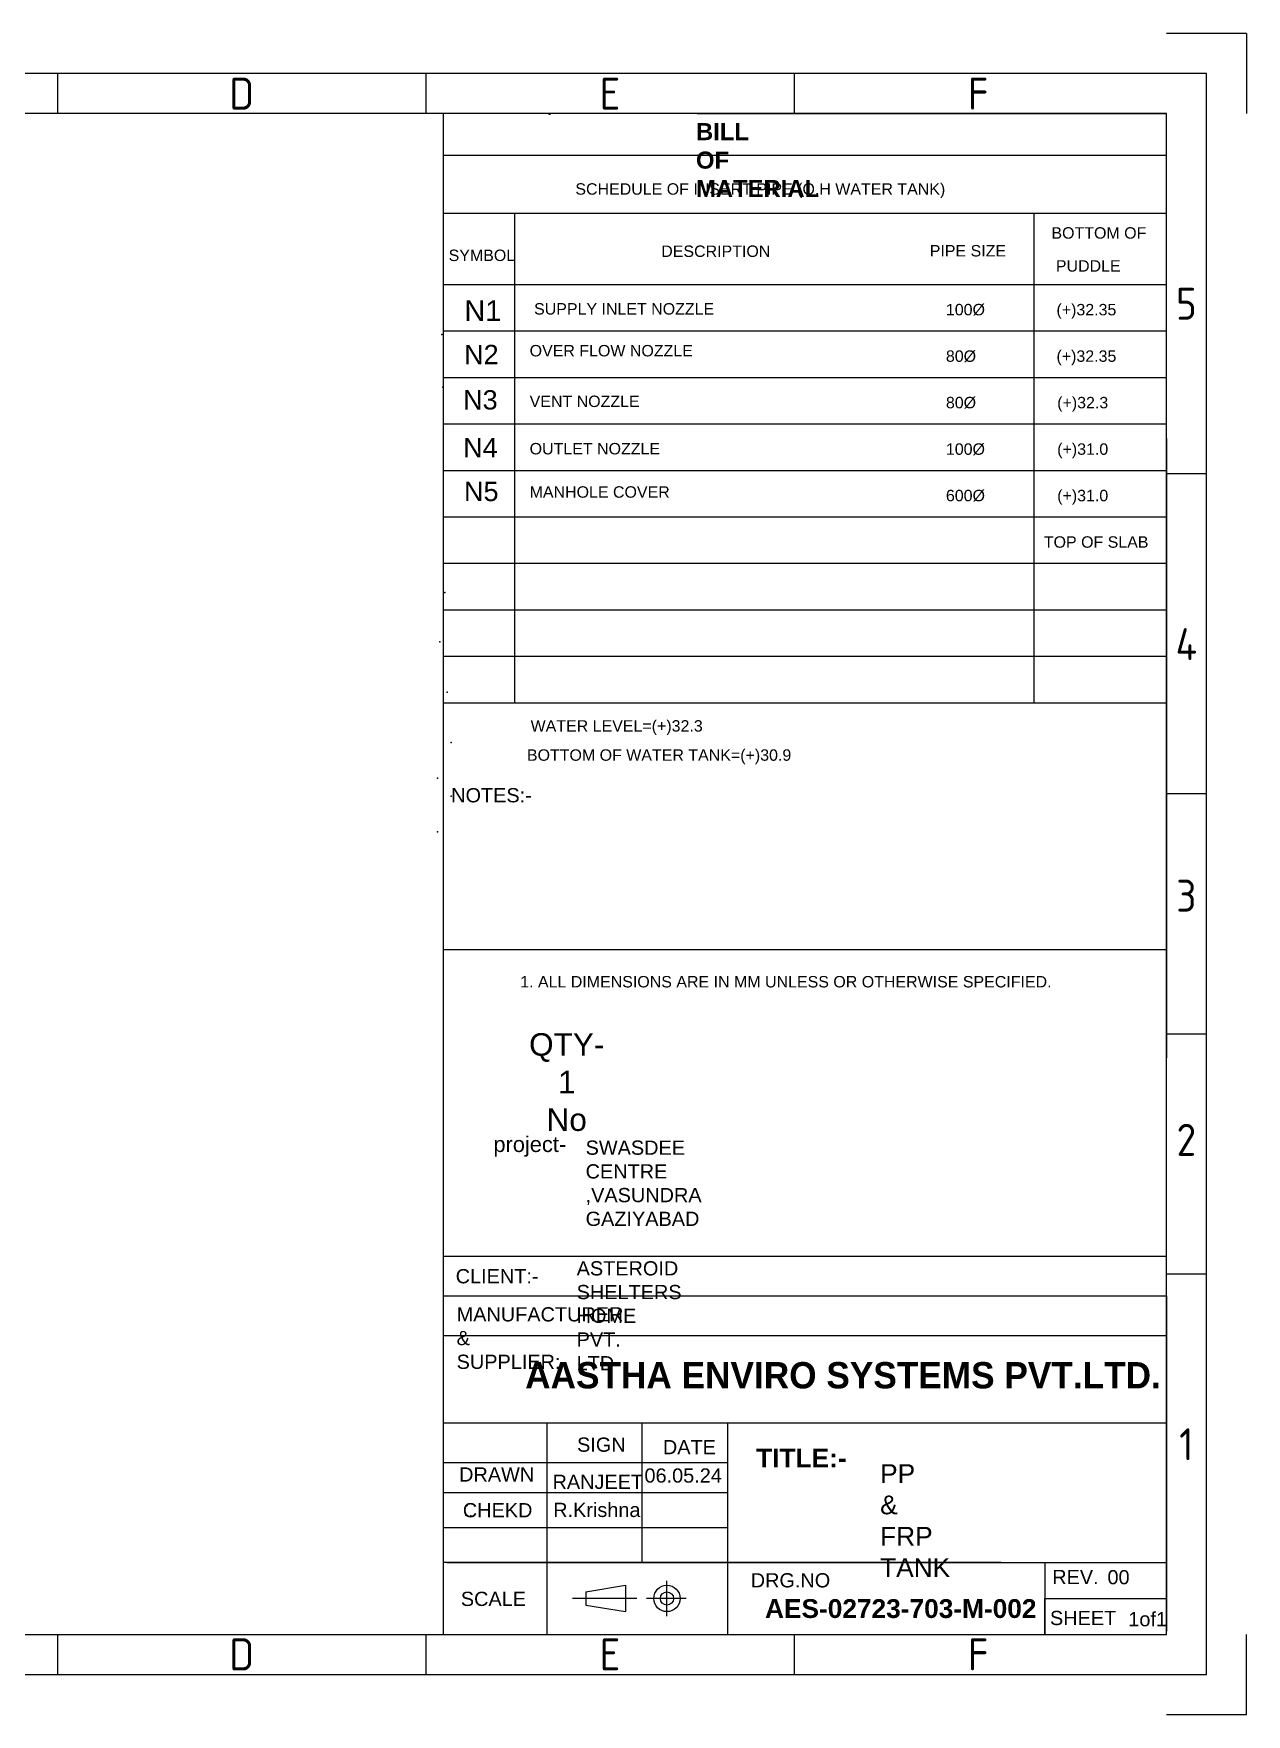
# Model space of a CAD drawing. Header units: millimetres. Extents: x 28040 to 97772, y -4599999986130 to 21571.
# Drawn here: x 53305 to 61072, y 10759 to 21524 of the extents above; entities that cross this region are included whole.
import ezdxf
from ezdxf.enums import TextEntityAlignment as Align

# ---------------------------------------------------------------- set-up
doc = ezdxf.new("R2010")
doc.units = ezdxf.units.MM
doc.header["$LTSCALE"] = 200
doc.header["$MEASUREMENT"] = 0
doc.layers.add('TEXT', color=5, linetype='Continuous')
doc.styles.add('BAUHAUS', font='')
doc.styles.add('ISOCP', font='isocp.shx')
doc.styles.add('ROMANS', font='romans.shx', dxfattribs={"width": 0.85, "height": 75})
doc.styles.get("Standard").update_dxf_attribs({"font": 'arial.ttf'})
doc.styles.get('BAUHAUS').set_extended_font_data('Bauhaus Md BT', bold=True)

msp = doc.modelspace()

# ---------------------------------------------------------------- linework, layer by layer
at = {"color": 0}
for p, q in [((61071.7, 21523.6), (60559.1, 21523.6)), ((61071.7, 21523.6), (61071.7, 21011)), ((60815.4, 21267.3), (45930.4, 21267.3)), ((53459.3, 21011), (53459.3, 21267.3)), ((55817.3, 21267.3), (55817.3, 21011)), ((58175.4, 21267.3), (58175.4, 21011)), ((60815.4, 11014.9), (60815.4, 21267.3)), ((60559.1, 21011), (46186.7, 21011)), ((55928.2, 21011), (55928.2, 11271.3)), ((60559.1, 11271.3), (60559.1, 21011)), ((55928.2, 20744.9), (60559.1, 20744.9)), ((55928.2, 20374.7), (60559.1, 20374.7)), ((56384.1, 20374.7), (56384.1, 17238)), ((59709.6, 20374.7), (59709.6, 17238)), ((55928.2, 19917.1), (60559.1, 19917.1)), ((55928.2, 19619.4), (60559.1, 19619.4)), ((55928.2, 19321.7), (60559.1, 19321.7)), ((55928.2, 19024.1), (60559.1, 19024.1)), ((60559.1, 18931.4), (60559.1, 14963.9)), ((55928.2, 18726.4), (60559.1, 18726.4)), ((60815.4, 18704.2), (60559.1, 18704.2)), ((60815.4, 13578), (60815.4, 18704.2)), ((55928.2, 18428.7), (60559.1, 18428.7)), ((55928.2, 18131.1), (60559.1, 18131.1)), ((55928.2, 17833.4), (60559.1, 17833.4)), ((55928.2, 17535.7), (60559.1, 17535.7)), ((55928.2, 17238), (60559.1, 17238)), ((60815.4, 16653.6), (60559.1, 16653.6)), ((60815.4, 15115.9), (60559.1, 15115.9)), ((55928.2, 13692.8), (60559.1, 13692.8)), ((60815.4, 13578), (60559.1, 13578)), ((55928.2, 13438.7), (60266.9, 13438.7)), ((56242.8, 13438.7), (60559.1, 13438.7)), ((60559.1, 13438.7), (60559.1, 11290.7)), ((55928.2, 13184.6), (60559.1, 13184.6)), ((55928.2, 12626.4), (60266.9, 12626.4)), ((56242.8, 12626.4), (60559.1, 12626.4)), ((56590.9, 12626.4), (56590.9, 11731.8)), ((57201.1, 12626.4), (57201.1, 11731.8)), ((57747.9, 12626.4), (57747.9, 11731.8)), ((55928.2, 12372.3), (57747.9, 12372.3)), ((56590.9, 12372.3), (56590.9, 11731.8)), ((55928.2, 12179.1), (57747.9, 12179.1)), ((55928.2, 11955.5), (57747.9, 11955.5)), ((59500.8, 11731.8), (55928.2, 11731.8)), ((55950.6, 11731.8), (60559.1, 11731.8)), ((56590.9, 11731.8), (56590.9, 11271.3)), ((57747.9, 11731.8), (57747.9, 11271.3)), ((59500.8, 11731.8), (60559.1, 11731.8)), ((59780.4, 11731.8), (59780.4, 11271.3)), ((60559.1, 11731.8), (60559.1, 11424.8)), ((56841.3, 11543.5), (57094.9, 11585.8)), ((56841.3, 11543.5), (56841.3, 11459)), ((57094.9, 11585.8), (57094.9, 11416.7)), ((56841.3, 11459), (57094.9, 11416.7)), ((57360.3, 11501.3), (57361.8, 11501.3)), ((57361.1, 11500.5), (57361.1, 11502)), ((46186.7, 11271.3), (60559.1, 11271.3)), ((53459.3, 11014.9), (53459.3, 11271.3)), ((55817.3, 11271.3), (55817.3, 11014.9)), ((55982.4, 11271.3), (60559.1, 11271.3)), ((56242.8, 11271.3), (60559.1, 11271.3)), ((58175.4, 11271.3), (58175.4, 11014.9)), ((59153.5, 11273.2), (59153.5, 11271.3)), ((59883.9, 11273.2), (59883.9, 11271.3)), ((61071.7, 10758.6), (61071.7, 11271.3)), ((45930.4, 11014.9), (60815.4, 11014.9)), ((60559.1, 10758.6), (61071.7, 10758.6))]:
    msp.add_line(p, q, dxfattribs=at)
at = {"color": 0, "ltscale": 150}
msp.add_line((57555, 21011), (60559.1, 21011), dxfattribs=at)
msp.add_line((55928.2, 15658), (60559.1, 15658))
at = {"color": 0, "ltscale": 300}
for p, q in [((57361.1, 11387.4), (57361.1, 11614.2)), ((57167.9, 11501.3), (56756.9, 11501.3)), ((57485.1, 11501.3), (57229.4, 11501.3))]:
    msp.add_line(p, q, dxfattribs=at)
at = {"color": 0}
for points in [[(60559.1, 12288.1), (60559.1, 12050.2)], [(60559.1, 12082.7), (60559.1, 11829.1)]]:
    msp.add_lwpolyline(points, dxfattribs=at)
msp.add_circle((57361.1, 11501.3), 84.5, dxfattribs=at)
at = {"color": 0, "ltscale": 250}
msp.add_circle((57361.1, 11500.5), 42.3, dxfattribs=at)
for p in [(55919.3, 19595.6), (55926, 19259.9), (55939.4, 17943.5), (55905.8, 17628), (55952.8, 17305.7), (55979.7, 16983.5), (55892.4, 16755.2), (55979.7, 16640.5), (55892.4, 16412.2), (56082.5, 12097), (56073.7, 12033.6), (56105.6, 12029.7)]:
    msp.add_point(p)
at = {"layer": 'TEXT', "color": 0}
for p, q in [((59780.4, 11271.3), (59780.4, 11501.5)), ((59780.4, 11501.5), (60559.1, 11501.5))]:
    msp.add_line(p, q, dxfattribs=at)

# ---------------------------------------------------------------- texts
at = {"color": 0, "style": 'ISOCP'}
for s, p in [('D', (54638.3, 21139.2)), ('E', (56996.4, 21139.2)), ('F', (59354.4, 21139.2)), ('5', (60687.2, 19793.5)), ('4', (60687.2, 17613.5)), ('3', (60687.2, 16002.5)), ('2', (60687.2, 14438.5)), ('1', (60687.2, 12488.7)), ('D', (54638.3, 11143.1)), ('E', (56996.4, 11143.1)), ('F', (59354.4, 11143.1))]:
    msp.add_text(s, height=205, dxfattribs=at).set_placement(p, align=Align.MIDDLE)
at = {"color": 0}
for s, p in [('SCHEDULE OF INSERT PIPE (O.H WATER TANK)', (56774.7, 20492, 0)), ('BOTTOM OF', (59823.3, 20210.4, 482.8)), ('SYMBOL', (55962.9, 20067.1, 0)), ('DESCRIPTION ', (57324.5, 20093.3, 0)), (' PIPE SIZE', (59015.7, 20096.2, 0)), (' PUDDLE', (59823.3, 19999.1, 482.8)), (' SUPPLY INLET NOZZLE ', (56481.8, 19724.2)), ('100%%C', (59147.5, 19719.2)), ('(+)32.35', (59855.4, 19719.2, 0)), ('OVER FLOW NOZZLE', (56481.8, 19456.2)), ('80%%C', (59147.5, 19421.5)), ('(+)32.35', (59855.4, 19421.5, 0)), ('VENT NOZZLE ', (56481.8, 19132)), ('80%%C', (59147.5, 19123.8)), ('(+)32.3', (59860.2, 19123.8, 0)), ('OUTLET NOZZLE', (56481.8, 18828.6)), ('100%%C', (59147.5, 18826.1)), ('(+)31.0', (59860.2, 18826.1, 0)), ('MANHOLE COVER ', (56481.5, 18551.2, 0)), ('600%%C', (59147.5, 18528.5)), ('(+)31.0', (59860.2, 18528.5, 0)), ('TOP OF SLAB', (59774.5, 18230.8, 0)), ('1. ALL DIMENSIONS ARE IN MM UNLESS OR OTHERWISE SPECIFIED.', (56421.3, 15414.6))]:
    msp.add_text(s, height=73.19, dxfattribs=at).set_placement(p)
for s, p in [('WATER LEVEL=(+)32.3', (57039, 17080.7, 0)), ('BOTTOM OF WATER TANK=(+)30.9', (57310.8, 16893.9, 0))]:
    msp.add_text(s, height=73.19, dxfattribs=at).set_placement(p, align=Align.MIDDLE)
at = {"color": 0, "ltscale": 150, "insert": (56604.5, 21011), "char_height": 5.696, "width": 3954.568, "attachment_point": 1, "style": 'ROMANS'}
msp.add_mtext('\\pt3450;ED ', dxfattribs=at)
at = {"color": 0}
for s, insert, char_height, width, attachment_point in [('{\\fArial|b1|i0|c0|p34;BILL OF MATERIAL}', (57547, 20950.5), 109.359, 0.921, 1), ('{\\fArial|b0|i0|c0|p34;NOTES:-}', (55979.4, 16691.2), 91.132, 0.921, 1), ('QTY- 1 No', (56719.2, 15121.6), 144.46, 0.921, 2), ('SWASDEE CENTRE ,VASUNDRA GAZIYABAD', (56840.2, 14434), 91.132, 0.921, 1), ('{\\fArial|b0|i0|c0|p34;CLIENT:-}', (56008.3, 13610.6), 91.132, 0.921, 1), ('ASTEROID SHELTERS HOME PVT. LTD', (56782.8, 13661.1), 91.132, 0.921, 1), ('MANUFACTURER & SUPPLIER:-', (56014.3, 13366.4), 91.132, 0.921, 1), ('{\\fArial|b0|i0|c0|p34;SIGN}', (56785.4, 12531.9), 91.132, 0.921, 1), ('{\\fArial|b0|i0|c0|p34;DATE}', (57335.3, 12516), 91.132, 0.921, 1), ('{\\fArial|b1|i0|c0|p34;TITLE:-}', (57932.4, 12460.7), 120.381, 0.921, 1), ('{\\fArial|b0|i0|c0|p34;DRAWN}', (56030.2, 12340.8), 91.132, 0.921, 1), ('RANJEET', (56628.4, 12293.8), 91.13, 491.098, 1), ('06.05.24', (57217.2, 12334.1), 91.13, 0.921, 1), ('PP & FRP  TANK', (58726.3, 12361.2), 120.381, 0.921, 1), ('{\\fArial|b0|i0|c0|p34;CHEKD}', (56053.9, 12112), 91.132, 0.921, 1), ('{\\fArial|b0|i0|c0|p34;R.Krishna}', (56632.7, 12113.9), 91.132, 0.921, 1), ('{\\fArial|b0|i0|c0|p34;DRG.NO}', (57897.6, 11663), 91.132, 0.921, 1), ('{\\fArial|b0|i0|c0|p34;REV.}', (59828.4, 11684.3), 91.132, 0.921, 1), ('  00', (60182.2, 11683), 91.13, 0.921, 1), ('{\\fArial|b0|i0|c0|p34;SCALE}', (56041.1, 11544.1), 91.132, 0.921, 1), ('{\\fArial|b1|i0|c0|p34;AES-02723-703-M-002}', (57989.1, 11496.6), 120.381, 0.921, 1), ('{\\fArial|b0|i0|c0|p34;SHEET\\Fromans|c0; }', (59813.8, 11421.7), 91.132, 0.921, 1), ('{\\fArial|b0|i0|c0|p34;1of1 }', (60315.6, 11414.1), 91.132, 0.921, 1)]:
    msp.add_mtext(s, dxfattribs=dict(at, insert=insert, char_height=char_height, width=width, attachment_point=attachment_point))
at = {"color": 0, "insert": (56064, 19815.6), "char_height": 132.37, "attachment_point": 1}
msp.add_mtext_dynamic_manual_height_columns('N1', width=800.742, gutter_width=661.9, heights=[0], dxfattribs=at)
at = {"linetype": 'Continuous', "char_height": 123.91, "attachment_point": 1}
for s, insert in [('N2', (56062, 19530.3)), ('N3', (56055.6, 19240)), ('N4', (56055.7, 18933.7)), ('N5', (56061.4, 18653.3))]:
    msp.add_mtext_dynamic_manual_height_columns(s, width=749.569, gutter_width=619.6, heights=[0], dxfattribs=dict(at, insert=insert))
at = {"insert": (56249.8, 14460.5), "char_height": 100, "attachment_point": 1}
msp.add_mtext_dynamic_manual_height_columns('project-', width=32.114, gutter_width=500, heights=[0], dxfattribs=at)
at = {"color": 0, "insert": (58488.4, 12929.6), "char_height": 168.595, "width": 3841.736, "attachment_point": 5, "style": 'BAUHAUS'}
msp.add_mtext('AASTHA ENVIRO SYSTEMS PVT.LTD.', dxfattribs=at)

doc.saveas('drawing.dxf')
